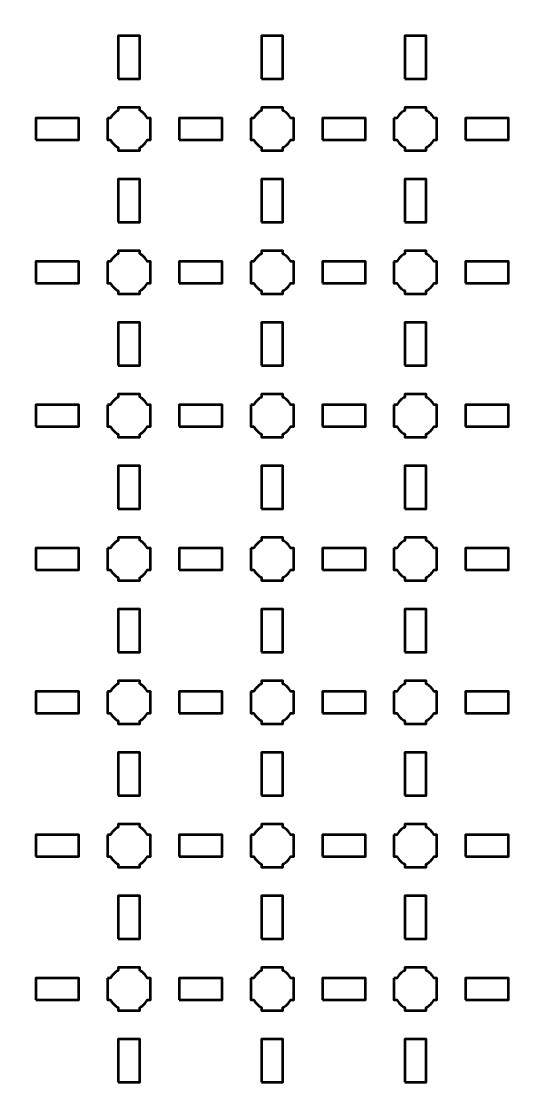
# Model space of a CAD drawing. Header units: centimetres. Extents: x -40.1 to 19.1, y -44.5 to 14.8.
# Drawn here: x -11 to -3.95, y -29.35 to -14.35 of the extents above; entities that cross this region are included whole.
import ezdxf

# ---------------------------------------------------------------- set-up
doc = ezdxf.new("R2010")
doc.units = ezdxf.units.CM
doc.header["$MEASUREMENT"] = 0
doc.layers.add('Layer 1', color=7, linetype='Continuous')

msp = doc.modelspace()

# ---------------------------------------------------------------- linework, layer by layer
at = {"layer": 'Layer 1', "lineweight": 53}
for points in [[(-9.65, -15.15), (-9.35, -15.15), (-9.35, -14.55), (-9.65, -14.55), (-9.65, -15.15)], [(-7.65, -15.15), (-7.35, -15.15), (-7.35, -14.55), (-7.65, -14.55), (-7.65, -15.15)], [(-5.65, -15.15), (-5.35, -15.15), (-5.35, -14.55), (-5.65, -14.55), (-5.65, -15.15)], [(-10.8, -16), (-10.2, -16), (-10.2, -15.7), (-10.8, -15.7), (-10.8, -16)], [(-8.8, -16), (-8.2, -16), (-8.2, -15.7), (-8.8, -15.7), (-8.8, -16)], [(-6.8, -16), (-6.2, -16), (-6.2, -15.7), (-6.8, -15.7), (-6.8, -16)], [(-4.8, -16), (-4.2, -16), (-4.2, -15.7), (-4.8, -15.7), (-4.8, -16)], [(-9.65, -17.15), (-9.35, -17.15), (-9.35, -16.55), (-9.65, -16.55), (-9.65, -17.15)], [(-7.65, -17.15), (-7.35, -17.15), (-7.35, -16.55), (-7.65, -16.55), (-7.65, -17.15)], [(-5.65, -17.15), (-5.35, -17.15), (-5.35, -16.55), (-5.65, -16.55), (-5.65, -17.15)], [(-10.8, -18), (-10.2, -18), (-10.2, -17.7), (-10.8, -17.7), (-10.8, -18)], [(-8.8, -18), (-8.2, -18), (-8.2, -17.7), (-8.8, -17.7), (-8.8, -18)], [(-6.8, -18), (-6.2, -18), (-6.2, -17.7), (-6.8, -17.7), (-6.8, -18)], [(-4.8, -18), (-4.2, -18), (-4.2, -17.7), (-4.8, -17.7), (-4.8, -18)], [(-9.65, -19.15), (-9.35, -19.15), (-9.35, -18.55), (-9.65, -18.55), (-9.65, -19.15)], [(-7.65, -19.15), (-7.35, -19.15), (-7.35, -18.55), (-7.65, -18.55), (-7.65, -19.15)], [(-5.65, -19.15), (-5.35, -19.15), (-5.35, -18.55), (-5.65, -18.55), (-5.65, -19.15)], [(-10.8, -20), (-10.2, -20), (-10.2, -19.7), (-10.8, -19.7), (-10.8, -20)], [(-8.8, -20), (-8.2, -20), (-8.2, -19.7), (-8.8, -19.7), (-8.8, -20)], [(-6.8, -20), (-6.2, -20), (-6.2, -19.7), (-6.8, -19.7), (-6.8, -20)], [(-4.8, -20), (-4.2, -20), (-4.2, -19.7), (-4.8, -19.7), (-4.8, -20)], [(-9.65, -21.15), (-9.35, -21.15), (-9.35, -20.55), (-9.65, -20.55), (-9.65, -21.15)], [(-7.65, -21.15), (-7.35, -21.15), (-7.35, -20.55), (-7.65, -20.55), (-7.65, -21.15)], [(-5.65, -21.15), (-5.35, -21.15), (-5.35, -20.55), (-5.65, -20.55), (-5.65, -21.15)], [(-10.8, -22), (-10.2, -22), (-10.2, -21.7), (-10.8, -21.7), (-10.8, -22)], [(-8.8, -22), (-8.2, -22), (-8.2, -21.7), (-8.8, -21.7), (-8.8, -22)], [(-6.8, -22), (-6.2, -22), (-6.2, -21.7), (-6.8, -21.7), (-6.8, -22)], [(-4.8, -22), (-4.2, -22), (-4.2, -21.7), (-4.8, -21.7), (-4.8, -22)], [(-9.65, -23.15), (-9.35, -23.15), (-9.35, -22.55), (-9.65, -22.55), (-9.65, -23.15)], [(-7.65, -23.15), (-7.35, -23.15), (-7.35, -22.55), (-7.65, -22.55), (-7.65, -23.15)], [(-5.65, -23.15), (-5.35, -23.15), (-5.35, -22.55), (-5.65, -22.55), (-5.65, -23.15)], [(-10.8, -24), (-10.2, -24), (-10.2, -23.7), (-10.8, -23.7), (-10.8, -24)], [(-8.8, -24), (-8.2, -24), (-8.2, -23.7), (-8.8, -23.7), (-8.8, -24)], [(-6.8, -24), (-6.2, -24), (-6.2, -23.7), (-6.8, -23.7), (-6.8, -24)], [(-4.8, -24), (-4.2, -24), (-4.2, -23.7), (-4.8, -23.7), (-4.8, -24)], [(-9.65, -25.15), (-9.35, -25.15), (-9.35, -24.55), (-9.65, -24.55), (-9.65, -25.15)], [(-7.65, -25.15), (-7.35, -25.15), (-7.35, -24.55), (-7.65, -24.55), (-7.65, -25.15)], [(-5.65, -25.15), (-5.35, -25.15), (-5.35, -24.55), (-5.65, -24.55), (-5.65, -25.15)], [(-10.8, -26), (-10.2, -26), (-10.2, -25.7), (-10.8, -25.7), (-10.8, -26)], [(-8.8, -26), (-8.2, -26), (-8.2, -25.7), (-8.8, -25.7), (-8.8, -26)], [(-6.8, -26), (-6.2, -26), (-6.2, -25.7), (-6.8, -25.7), (-6.8, -26)], [(-4.8, -26), (-4.2, -26), (-4.2, -25.7), (-4.8, -25.7), (-4.8, -26)], [(-9.65, -27.15), (-9.35, -27.15), (-9.35, -26.55), (-9.65, -26.55), (-9.65, -27.15)], [(-7.65, -27.15), (-7.35, -27.15), (-7.35, -26.55), (-7.65, -26.55), (-7.65, -27.15)], [(-5.65, -27.15), (-5.35, -27.15), (-5.35, -26.55), (-5.65, -26.55), (-5.65, -27.15)], [(-10.8, -28), (-10.2, -28), (-10.2, -27.7), (-10.8, -27.7), (-10.8, -28)], [(-8.8, -28), (-8.2, -28), (-8.2, -27.7), (-8.8, -27.7), (-8.8, -28)], [(-6.8, -28), (-6.2, -28), (-6.2, -27.7), (-6.8, -27.7), (-6.8, -28)], [(-4.8, -28), (-4.2, -28), (-4.2, -27.7), (-4.8, -27.7), (-4.8, -28)], [(-9.65, -29.15), (-9.35, -29.15), (-9.35, -28.55), (-9.65, -28.55), (-9.65, -29.15)], [(-7.65, -29.15), (-7.35, -29.15), (-7.35, -28.55), (-7.65, -28.55), (-7.65, -29.15)], [(-5.65, -29.15), (-5.35, -29.15), (-5.35, -28.55), (-5.65, -28.55), (-5.65, -29.15)]]:
    msp.add_lwpolyline(points, close=True, dxfattribs=at)
for points, knots in [([(-40.15, -44), (-40.15, -44), (-40.15, 14.3), (-40.15, 14.3), (-40.15, 14.3), (-40.15, 14.57609), (-39.92609, 14.8), (-39.65, 14.8), (-39.65, 14.8), (-39.65, 14.8), (18.65, 14.8), (18.65, 14.8), (18.65, 14.8), (18.92609, 14.8), (19.15, 14.57609), (19.15, 14.3), (19.15, 14.3), (19.15, 14.3), (19.15, -44), (19.15, -44), (19.15, -44), (19.15, -44.27609), (18.92609, -44.5), (18.65, -44.5), (18.65, -44.5), (18.65, -44.5), (-39.65, -44.5), (-39.65, -44.5), (-39.65, -44.5), (-39.92609, -44.5), (-40.15, -44.27609), (-40.15, -44)], [0, 0, 0, 0, 0.125, 0.125, 0.125, 0.125, 0.25, 0.25, 0.25, 0.25, 0.375, 0.375, 0.375, 0.375, 0.5, 0.5, 0.5, 0.5, 0.625, 0.625, 0.625, 0.625, 0.75, 0.75, 0.75, 0.75, 0.875, 0.875, 0.875, 0.875, 1, 1, 1, 1]), ([(-9.8, -15.7), (-9.8, -15.7), (-9.75985, -15.7), (-9.75985, -15.7), (-9.75985, -15.7), (-9.7335, -15.65447), (-9.69553, -15.6165), (-9.65, -15.59015), (-9.65, -15.59015), (-9.65, -15.59015), (-9.65, -15.55), (-9.65, -15.55), (-9.65, -15.55), (-9.65, -15.55), (-9.5, -15.55), (-9.5, -15.55), (-9.5, -15.55), (-9.5, -15.55), (-9.35, -15.55), (-9.35, -15.55), (-9.35, -15.55), (-9.35, -15.55), (-9.35, -15.59015), (-9.35, -15.59015), (-9.35, -15.59015), (-9.30447, -15.6165), (-9.2665, -15.65447), (-9.24015, -15.7), (-9.24015, -15.7), (-9.24015, -15.7), (-9.2, -15.7), (-9.2, -15.7), (-9.2, -15.7), (-9.2, -15.7), (-9.2, -15.85), (-9.2, -15.85), (-9.2, -15.85), (-9.2, -15.85), (-9.2, -16), (-9.2, -16), (-9.2, -16), (-9.2, -16), (-9.24015, -16), (-9.24015, -16), (-9.24015, -16), (-9.2665, -16.04553), (-9.30447, -16.0835), (-9.35, -16.10985), (-9.35, -16.10985), (-9.35, -16.10985), (-9.35, -16.15), (-9.35, -16.15), (-9.35, -16.15), (-9.35, -16.15), (-9.5, -16.15), (-9.5, -16.15), (-9.5, -16.15), (-9.5, -16.15), (-9.65, -16.15), (-9.65, -16.15), (-9.65, -16.15), (-9.65, -16.15), (-9.65, -16.10985), (-9.65, -16.10985), (-9.65, -16.10985), (-9.69553, -16.0835), (-9.7335, -16.04553), (-9.75985, -16), (-9.75985, -16), (-9.75985, -16), (-9.8, -16), (-9.8, -16), (-9.8, -16), (-9.8, -16), (-9.8, -15.85), (-9.8, -15.85), (-9.8, -15.85), (-9.8, -15.85), (-9.8, -15.7), (-9.8, -15.7)], [0, 0, 0, 0, 0.05, 0.05, 0.05, 0.05, 0.1, 0.1, 0.1, 0.1, 0.15, 0.15, 0.15, 0.15, 0.2, 0.2, 0.2, 0.2, 0.25, 0.25, 0.25, 0.25, 0.3, 0.3, 0.3, 0.3, 0.35, 0.35, 0.35, 0.35, 0.4, 0.4, 0.4, 0.4, 0.45, 0.45, 0.45, 0.45, 0.5, 0.5, 0.5, 0.5, 0.55, 0.55, 0.55, 0.55, 0.6, 0.6, 0.6, 0.6, 0.65, 0.65, 0.65, 0.65, 0.7, 0.7, 0.7, 0.7, 0.75, 0.75, 0.75, 0.75, 0.8, 0.8, 0.8, 0.8, 0.85, 0.85, 0.85, 0.85, 0.9, 0.9, 0.9, 0.9, 0.95, 0.95, 0.95, 0.95, 1, 1, 1, 1]), ([(-7.8, -15.7), (-7.8, -15.7), (-7.75985, -15.7), (-7.75985, -15.7), (-7.75985, -15.7), (-7.7335, -15.65447), (-7.69553, -15.6165), (-7.65, -15.59015), (-7.65, -15.59015), (-7.65, -15.59015), (-7.65, -15.55), (-7.65, -15.55), (-7.65, -15.55), (-7.65, -15.55), (-7.5, -15.55), (-7.5, -15.55), (-7.5, -15.55), (-7.5, -15.55), (-7.35, -15.55), (-7.35, -15.55), (-7.35, -15.55), (-7.35, -15.55), (-7.35, -15.59015), (-7.35, -15.59015), (-7.35, -15.59015), (-7.30447, -15.6165), (-7.2665, -15.65447), (-7.24015, -15.7), (-7.24015, -15.7), (-7.24015, -15.7), (-7.2, -15.7), (-7.2, -15.7), (-7.2, -15.7), (-7.2, -15.7), (-7.2, -15.85), (-7.2, -15.85), (-7.2, -15.85), (-7.2, -15.85), (-7.2, -16), (-7.2, -16), (-7.2, -16), (-7.2, -16), (-7.24015, -16), (-7.24015, -16), (-7.24015, -16), (-7.2665, -16.04553), (-7.30447, -16.0835), (-7.35, -16.10985), (-7.35, -16.10985), (-7.35, -16.10985), (-7.35, -16.15), (-7.35, -16.15), (-7.35, -16.15), (-7.35, -16.15), (-7.5, -16.15), (-7.5, -16.15), (-7.5, -16.15), (-7.5, -16.15), (-7.65, -16.15), (-7.65, -16.15), (-7.65, -16.15), (-7.65, -16.15), (-7.65, -16.10985), (-7.65, -16.10985), (-7.65, -16.10985), (-7.69553, -16.0835), (-7.7335, -16.04553), (-7.75985, -16), (-7.75985, -16), (-7.75985, -16), (-7.8, -16), (-7.8, -16), (-7.8, -16), (-7.8, -16), (-7.8, -15.85), (-7.8, -15.85), (-7.8, -15.85), (-7.8, -15.85), (-7.8, -15.7), (-7.8, -15.7)], [0, 0, 0, 0, 0.05, 0.05, 0.05, 0.05, 0.1, 0.1, 0.1, 0.1, 0.15, 0.15, 0.15, 0.15, 0.2, 0.2, 0.2, 0.2, 0.25, 0.25, 0.25, 0.25, 0.3, 0.3, 0.3, 0.3, 0.35, 0.35, 0.35, 0.35, 0.4, 0.4, 0.4, 0.4, 0.45, 0.45, 0.45, 0.45, 0.5, 0.5, 0.5, 0.5, 0.55, 0.55, 0.55, 0.55, 0.6, 0.6, 0.6, 0.6, 0.65, 0.65, 0.65, 0.65, 0.7, 0.7, 0.7, 0.7, 0.75, 0.75, 0.75, 0.75, 0.8, 0.8, 0.8, 0.8, 0.85, 0.85, 0.85, 0.85, 0.9, 0.9, 0.9, 0.9, 0.95, 0.95, 0.95, 0.95, 1, 1, 1, 1]), ([(-5.8, -15.7), (-5.8, -15.7), (-5.75985, -15.7), (-5.75985, -15.7), (-5.75985, -15.7), (-5.7335, -15.65447), (-5.69553, -15.6165), (-5.65, -15.59015), (-5.65, -15.59015), (-5.65, -15.59015), (-5.65, -15.55), (-5.65, -15.55), (-5.65, -15.55), (-5.65, -15.55), (-5.5, -15.55), (-5.5, -15.55), (-5.5, -15.55), (-5.5, -15.55), (-5.35, -15.55), (-5.35, -15.55), (-5.35, -15.55), (-5.35, -15.55), (-5.35, -15.59015), (-5.35, -15.59015), (-5.35, -15.59015), (-5.30447, -15.6165), (-5.2665, -15.65447), (-5.24015, -15.7), (-5.24015, -15.7), (-5.24015, -15.7), (-5.2, -15.7), (-5.2, -15.7), (-5.2, -15.7), (-5.2, -15.7), (-5.2, -15.85), (-5.2, -15.85), (-5.2, -15.85), (-5.2, -15.85), (-5.2, -16), (-5.2, -16), (-5.2, -16), (-5.2, -16), (-5.24015, -16), (-5.24015, -16), (-5.24015, -16), (-5.2665, -16.04553), (-5.30447, -16.0835), (-5.35, -16.10985), (-5.35, -16.10985), (-5.35, -16.10985), (-5.35, -16.15), (-5.35, -16.15), (-5.35, -16.15), (-5.35, -16.15), (-5.5, -16.15), (-5.5, -16.15), (-5.5, -16.15), (-5.5, -16.15), (-5.65, -16.15), (-5.65, -16.15), (-5.65, -16.15), (-5.65, -16.15), (-5.65, -16.10985), (-5.65, -16.10985), (-5.65, -16.10985), (-5.69553, -16.0835), (-5.7335, -16.04553), (-5.75985, -16), (-5.75985, -16), (-5.75985, -16), (-5.8, -16), (-5.8, -16), (-5.8, -16), (-5.8, -16), (-5.8, -15.85), (-5.8, -15.85), (-5.8, -15.85), (-5.8, -15.85), (-5.8, -15.7), (-5.8, -15.7)], [0, 0, 0, 0, 0.05, 0.05, 0.05, 0.05, 0.1, 0.1, 0.1, 0.1, 0.15, 0.15, 0.15, 0.15, 0.2, 0.2, 0.2, 0.2, 0.25, 0.25, 0.25, 0.25, 0.3, 0.3, 0.3, 0.3, 0.35, 0.35, 0.35, 0.35, 0.4, 0.4, 0.4, 0.4, 0.45, 0.45, 0.45, 0.45, 0.5, 0.5, 0.5, 0.5, 0.55, 0.55, 0.55, 0.55, 0.6, 0.6, 0.6, 0.6, 0.65, 0.65, 0.65, 0.65, 0.7, 0.7, 0.7, 0.7, 0.75, 0.75, 0.75, 0.75, 0.8, 0.8, 0.8, 0.8, 0.85, 0.85, 0.85, 0.85, 0.9, 0.9, 0.9, 0.9, 0.95, 0.95, 0.95, 0.95, 1, 1, 1, 1]), ([(-9.8, -17.7), (-9.8, -17.7), (-9.75985, -17.7), (-9.75985, -17.7), (-9.75985, -17.7), (-9.7335, -17.65447), (-9.69553, -17.6165), (-9.65, -17.59015), (-9.65, -17.59015), (-9.65, -17.59015), (-9.65, -17.55), (-9.65, -17.55), (-9.65, -17.55), (-9.65, -17.55), (-9.5, -17.55), (-9.5, -17.55), (-9.5, -17.55), (-9.5, -17.55), (-9.35, -17.55), (-9.35, -17.55), (-9.35, -17.55), (-9.35, -17.55), (-9.35, -17.59015), (-9.35, -17.59015), (-9.35, -17.59015), (-9.30447, -17.6165), (-9.2665, -17.65447), (-9.24015, -17.7), (-9.24015, -17.7), (-9.24015, -17.7), (-9.2, -17.7), (-9.2, -17.7), (-9.2, -17.7), (-9.2, -17.7), (-9.2, -17.85), (-9.2, -17.85), (-9.2, -17.85), (-9.2, -17.85), (-9.2, -18), (-9.2, -18), (-9.2, -18), (-9.2, -18), (-9.24015, -18), (-9.24015, -18), (-9.24015, -18), (-9.2665, -18.04553), (-9.30447, -18.0835), (-9.35, -18.10985), (-9.35, -18.10985), (-9.35, -18.10985), (-9.35, -18.15), (-9.35, -18.15), (-9.35, -18.15), (-9.35, -18.15), (-9.5, -18.15), (-9.5, -18.15), (-9.5, -18.15), (-9.5, -18.15), (-9.65, -18.15), (-9.65, -18.15), (-9.65, -18.15), (-9.65, -18.15), (-9.65, -18.10985), (-9.65, -18.10985), (-9.65, -18.10985), (-9.69553, -18.0835), (-9.7335, -18.04553), (-9.75985, -18), (-9.75985, -18), (-9.75985, -18), (-9.8, -18), (-9.8, -18), (-9.8, -18), (-9.8, -18), (-9.8, -17.85), (-9.8, -17.85), (-9.8, -17.85), (-9.8, -17.85), (-9.8, -17.7), (-9.8, -17.7)], [0, 0, 0, 0, 0.05, 0.05, 0.05, 0.05, 0.1, 0.1, 0.1, 0.1, 0.15, 0.15, 0.15, 0.15, 0.2, 0.2, 0.2, 0.2, 0.25, 0.25, 0.25, 0.25, 0.3, 0.3, 0.3, 0.3, 0.35, 0.35, 0.35, 0.35, 0.4, 0.4, 0.4, 0.4, 0.45, 0.45, 0.45, 0.45, 0.5, 0.5, 0.5, 0.5, 0.55, 0.55, 0.55, 0.55, 0.6, 0.6, 0.6, 0.6, 0.65, 0.65, 0.65, 0.65, 0.7, 0.7, 0.7, 0.7, 0.75, 0.75, 0.75, 0.75, 0.8, 0.8, 0.8, 0.8, 0.85, 0.85, 0.85, 0.85, 0.9, 0.9, 0.9, 0.9, 0.95, 0.95, 0.95, 0.95, 1, 1, 1, 1]), ([(-7.8, -17.7), (-7.8, -17.7), (-7.75985, -17.7), (-7.75985, -17.7), (-7.75985, -17.7), (-7.7335, -17.65447), (-7.69553, -17.6165), (-7.65, -17.59015), (-7.65, -17.59015), (-7.65, -17.59015), (-7.65, -17.55), (-7.65, -17.55), (-7.65, -17.55), (-7.65, -17.55), (-7.5, -17.55), (-7.5, -17.55), (-7.5, -17.55), (-7.5, -17.55), (-7.35, -17.55), (-7.35, -17.55), (-7.35, -17.55), (-7.35, -17.55), (-7.35, -17.59015), (-7.35, -17.59015), (-7.35, -17.59015), (-7.30447, -17.6165), (-7.2665, -17.65447), (-7.24015, -17.7), (-7.24015, -17.7), (-7.24015, -17.7), (-7.2, -17.7), (-7.2, -17.7), (-7.2, -17.7), (-7.2, -17.7), (-7.2, -17.85), (-7.2, -17.85), (-7.2, -17.85), (-7.2, -17.85), (-7.2, -18), (-7.2, -18), (-7.2, -18), (-7.2, -18), (-7.24015, -18), (-7.24015, -18), (-7.24015, -18), (-7.2665, -18.04553), (-7.30447, -18.0835), (-7.35, -18.10985), (-7.35, -18.10985), (-7.35, -18.10985), (-7.35, -18.15), (-7.35, -18.15), (-7.35, -18.15), (-7.35, -18.15), (-7.5, -18.15), (-7.5, -18.15), (-7.5, -18.15), (-7.5, -18.15), (-7.65, -18.15), (-7.65, -18.15), (-7.65, -18.15), (-7.65, -18.15), (-7.65, -18.10985), (-7.65, -18.10985), (-7.65, -18.10985), (-7.69553, -18.0835), (-7.7335, -18.04553), (-7.75985, -18), (-7.75985, -18), (-7.75985, -18), (-7.8, -18), (-7.8, -18), (-7.8, -18), (-7.8, -18), (-7.8, -17.85), (-7.8, -17.85), (-7.8, -17.85), (-7.8, -17.85), (-7.8, -17.7), (-7.8, -17.7)], [0, 0, 0, 0, 0.05, 0.05, 0.05, 0.05, 0.1, 0.1, 0.1, 0.1, 0.15, 0.15, 0.15, 0.15, 0.2, 0.2, 0.2, 0.2, 0.25, 0.25, 0.25, 0.25, 0.3, 0.3, 0.3, 0.3, 0.35, 0.35, 0.35, 0.35, 0.4, 0.4, 0.4, 0.4, 0.45, 0.45, 0.45, 0.45, 0.5, 0.5, 0.5, 0.5, 0.55, 0.55, 0.55, 0.55, 0.6, 0.6, 0.6, 0.6, 0.65, 0.65, 0.65, 0.65, 0.7, 0.7, 0.7, 0.7, 0.75, 0.75, 0.75, 0.75, 0.8, 0.8, 0.8, 0.8, 0.85, 0.85, 0.85, 0.85, 0.9, 0.9, 0.9, 0.9, 0.95, 0.95, 0.95, 0.95, 1, 1, 1, 1]), ([(-5.8, -17.7), (-5.8, -17.7), (-5.75985, -17.7), (-5.75985, -17.7), (-5.75985, -17.7), (-5.7335, -17.65447), (-5.69553, -17.6165), (-5.65, -17.59015), (-5.65, -17.59015), (-5.65, -17.59015), (-5.65, -17.55), (-5.65, -17.55), (-5.65, -17.55), (-5.65, -17.55), (-5.5, -17.55), (-5.5, -17.55), (-5.5, -17.55), (-5.5, -17.55), (-5.35, -17.55), (-5.35, -17.55), (-5.35, -17.55), (-5.35, -17.55), (-5.35, -17.59015), (-5.35, -17.59015), (-5.35, -17.59015), (-5.30447, -17.6165), (-5.2665, -17.65447), (-5.24015, -17.7), (-5.24015, -17.7), (-5.24015, -17.7), (-5.2, -17.7), (-5.2, -17.7), (-5.2, -17.7), (-5.2, -17.7), (-5.2, -17.85), (-5.2, -17.85), (-5.2, -17.85), (-5.2, -17.85), (-5.2, -18), (-5.2, -18), (-5.2, -18), (-5.2, -18), (-5.24015, -18), (-5.24015, -18), (-5.24015, -18), (-5.2665, -18.04553), (-5.30447, -18.0835), (-5.35, -18.10985), (-5.35, -18.10985), (-5.35, -18.10985), (-5.35, -18.15), (-5.35, -18.15), (-5.35, -18.15), (-5.35, -18.15), (-5.5, -18.15), (-5.5, -18.15), (-5.5, -18.15), (-5.5, -18.15), (-5.65, -18.15), (-5.65, -18.15), (-5.65, -18.15), (-5.65, -18.15), (-5.65, -18.10985), (-5.65, -18.10985), (-5.65, -18.10985), (-5.69553, -18.0835), (-5.7335, -18.04553), (-5.75985, -18), (-5.75985, -18), (-5.75985, -18), (-5.8, -18), (-5.8, -18), (-5.8, -18), (-5.8, -18), (-5.8, -17.85), (-5.8, -17.85), (-5.8, -17.85), (-5.8, -17.85), (-5.8, -17.7), (-5.8, -17.7)], [0, 0, 0, 0, 0.05, 0.05, 0.05, 0.05, 0.1, 0.1, 0.1, 0.1, 0.15, 0.15, 0.15, 0.15, 0.2, 0.2, 0.2, 0.2, 0.25, 0.25, 0.25, 0.25, 0.3, 0.3, 0.3, 0.3, 0.35, 0.35, 0.35, 0.35, 0.4, 0.4, 0.4, 0.4, 0.45, 0.45, 0.45, 0.45, 0.5, 0.5, 0.5, 0.5, 0.55, 0.55, 0.55, 0.55, 0.6, 0.6, 0.6, 0.6, 0.65, 0.65, 0.65, 0.65, 0.7, 0.7, 0.7, 0.7, 0.75, 0.75, 0.75, 0.75, 0.8, 0.8, 0.8, 0.8, 0.85, 0.85, 0.85, 0.85, 0.9, 0.9, 0.9, 0.9, 0.95, 0.95, 0.95, 0.95, 1, 1, 1, 1]), ([(-9.8, -19.7), (-9.8, -19.7), (-9.75985, -19.7), (-9.75985, -19.7), (-9.75985, -19.7), (-9.7335, -19.65447), (-9.69553, -19.6165), (-9.65, -19.59015), (-9.65, -19.59015), (-9.65, -19.59015), (-9.65, -19.55), (-9.65, -19.55), (-9.65, -19.55), (-9.65, -19.55), (-9.5, -19.55), (-9.5, -19.55), (-9.5, -19.55), (-9.5, -19.55), (-9.35, -19.55), (-9.35, -19.55), (-9.35, -19.55), (-9.35, -19.55), (-9.35, -19.59015), (-9.35, -19.59015), (-9.35, -19.59015), (-9.30447, -19.6165), (-9.2665, -19.65447), (-9.24015, -19.7), (-9.24015, -19.7), (-9.24015, -19.7), (-9.2, -19.7), (-9.2, -19.7), (-9.2, -19.7), (-9.2, -19.7), (-9.2, -19.85), (-9.2, -19.85), (-9.2, -19.85), (-9.2, -19.85), (-9.2, -20), (-9.2, -20), (-9.2, -20), (-9.2, -20), (-9.24015, -20), (-9.24015, -20), (-9.24015, -20), (-9.2665, -20.04553), (-9.30447, -20.0835), (-9.35, -20.10985), (-9.35, -20.10985), (-9.35, -20.10985), (-9.35, -20.15), (-9.35, -20.15), (-9.35, -20.15), (-9.35, -20.15), (-9.5, -20.15), (-9.5, -20.15), (-9.5, -20.15), (-9.5, -20.15), (-9.65, -20.15), (-9.65, -20.15), (-9.65, -20.15), (-9.65, -20.15), (-9.65, -20.10985), (-9.65, -20.10985), (-9.65, -20.10985), (-9.69553, -20.0835), (-9.7335, -20.04553), (-9.75985, -20), (-9.75985, -20), (-9.75985, -20), (-9.8, -20), (-9.8, -20), (-9.8, -20), (-9.8, -20), (-9.8, -19.85), (-9.8, -19.85), (-9.8, -19.85), (-9.8, -19.85), (-9.8, -19.7), (-9.8, -19.7)], [0, 0, 0, 0, 0.05, 0.05, 0.05, 0.05, 0.1, 0.1, 0.1, 0.1, 0.15, 0.15, 0.15, 0.15, 0.2, 0.2, 0.2, 0.2, 0.25, 0.25, 0.25, 0.25, 0.3, 0.3, 0.3, 0.3, 0.35, 0.35, 0.35, 0.35, 0.4, 0.4, 0.4, 0.4, 0.45, 0.45, 0.45, 0.45, 0.5, 0.5, 0.5, 0.5, 0.55, 0.55, 0.55, 0.55, 0.6, 0.6, 0.6, 0.6, 0.65, 0.65, 0.65, 0.65, 0.7, 0.7, 0.7, 0.7, 0.75, 0.75, 0.75, 0.75, 0.8, 0.8, 0.8, 0.8, 0.85, 0.85, 0.85, 0.85, 0.9, 0.9, 0.9, 0.9, 0.95, 0.95, 0.95, 0.95, 1, 1, 1, 1]), ([(-7.8, -19.7), (-7.8, -19.7), (-7.75985, -19.7), (-7.75985, -19.7), (-7.75985, -19.7), (-7.7335, -19.65447), (-7.69553, -19.6165), (-7.65, -19.59015), (-7.65, -19.59015), (-7.65, -19.59015), (-7.65, -19.55), (-7.65, -19.55), (-7.65, -19.55), (-7.65, -19.55), (-7.5, -19.55), (-7.5, -19.55), (-7.5, -19.55), (-7.5, -19.55), (-7.35, -19.55), (-7.35, -19.55), (-7.35, -19.55), (-7.35, -19.55), (-7.35, -19.59015), (-7.35, -19.59015), (-7.35, -19.59015), (-7.30447, -19.6165), (-7.2665, -19.65447), (-7.24015, -19.7), (-7.24015, -19.7), (-7.24015, -19.7), (-7.2, -19.7), (-7.2, -19.7), (-7.2, -19.7), (-7.2, -19.7), (-7.2, -19.85), (-7.2, -19.85), (-7.2, -19.85), (-7.2, -19.85), (-7.2, -20), (-7.2, -20), (-7.2, -20), (-7.2, -20), (-7.24015, -20), (-7.24015, -20), (-7.24015, -20), (-7.2665, -20.04553), (-7.30447, -20.0835), (-7.35, -20.10985), (-7.35, -20.10985), (-7.35, -20.10985), (-7.35, -20.15), (-7.35, -20.15), (-7.35, -20.15), (-7.35, -20.15), (-7.5, -20.15), (-7.5, -20.15), (-7.5, -20.15), (-7.5, -20.15), (-7.65, -20.15), (-7.65, -20.15), (-7.65, -20.15), (-7.65, -20.15), (-7.65, -20.10985), (-7.65, -20.10985), (-7.65, -20.10985), (-7.69553, -20.0835), (-7.7335, -20.04553), (-7.75985, -20), (-7.75985, -20), (-7.75985, -20), (-7.8, -20), (-7.8, -20), (-7.8, -20), (-7.8, -20), (-7.8, -19.85), (-7.8, -19.85), (-7.8, -19.85), (-7.8, -19.85), (-7.8, -19.7), (-7.8, -19.7)], [0, 0, 0, 0, 0.05, 0.05, 0.05, 0.05, 0.1, 0.1, 0.1, 0.1, 0.15, 0.15, 0.15, 0.15, 0.2, 0.2, 0.2, 0.2, 0.25, 0.25, 0.25, 0.25, 0.3, 0.3, 0.3, 0.3, 0.35, 0.35, 0.35, 0.35, 0.4, 0.4, 0.4, 0.4, 0.45, 0.45, 0.45, 0.45, 0.5, 0.5, 0.5, 0.5, 0.55, 0.55, 0.55, 0.55, 0.6, 0.6, 0.6, 0.6, 0.65, 0.65, 0.65, 0.65, 0.7, 0.7, 0.7, 0.7, 0.75, 0.75, 0.75, 0.75, 0.8, 0.8, 0.8, 0.8, 0.85, 0.85, 0.85, 0.85, 0.9, 0.9, 0.9, 0.9, 0.95, 0.95, 0.95, 0.95, 1, 1, 1, 1]), ([(-5.8, -19.7), (-5.8, -19.7), (-5.75985, -19.7), (-5.75985, -19.7), (-5.75985, -19.7), (-5.7335, -19.65447), (-5.69553, -19.6165), (-5.65, -19.59015), (-5.65, -19.59015), (-5.65, -19.59015), (-5.65, -19.55), (-5.65, -19.55), (-5.65, -19.55), (-5.65, -19.55), (-5.5, -19.55), (-5.5, -19.55), (-5.5, -19.55), (-5.5, -19.55), (-5.35, -19.55), (-5.35, -19.55), (-5.35, -19.55), (-5.35, -19.55), (-5.35, -19.59015), (-5.35, -19.59015), (-5.35, -19.59015), (-5.30447, -19.6165), (-5.2665, -19.65447), (-5.24015, -19.7), (-5.24015, -19.7), (-5.24015, -19.7), (-5.2, -19.7), (-5.2, -19.7), (-5.2, -19.7), (-5.2, -19.7), (-5.2, -19.85), (-5.2, -19.85), (-5.2, -19.85), (-5.2, -19.85), (-5.2, -20), (-5.2, -20), (-5.2, -20), (-5.2, -20), (-5.24015, -20), (-5.24015, -20), (-5.24015, -20), (-5.2665, -20.04553), (-5.30447, -20.0835), (-5.35, -20.10985), (-5.35, -20.10985), (-5.35, -20.10985), (-5.35, -20.15), (-5.35, -20.15), (-5.35, -20.15), (-5.35, -20.15), (-5.5, -20.15), (-5.5, -20.15), (-5.5, -20.15), (-5.5, -20.15), (-5.65, -20.15), (-5.65, -20.15), (-5.65, -20.15), (-5.65, -20.15), (-5.65, -20.10985), (-5.65, -20.10985), (-5.65, -20.10985), (-5.69553, -20.0835), (-5.7335, -20.04553), (-5.75985, -20), (-5.75985, -20), (-5.75985, -20), (-5.8, -20), (-5.8, -20), (-5.8, -20), (-5.8, -20), (-5.8, -19.85), (-5.8, -19.85), (-5.8, -19.85), (-5.8, -19.85), (-5.8, -19.7), (-5.8, -19.7)], [0, 0, 0, 0, 0.05, 0.05, 0.05, 0.05, 0.1, 0.1, 0.1, 0.1, 0.15, 0.15, 0.15, 0.15, 0.2, 0.2, 0.2, 0.2, 0.25, 0.25, 0.25, 0.25, 0.3, 0.3, 0.3, 0.3, 0.35, 0.35, 0.35, 0.35, 0.4, 0.4, 0.4, 0.4, 0.45, 0.45, 0.45, 0.45, 0.5, 0.5, 0.5, 0.5, 0.55, 0.55, 0.55, 0.55, 0.6, 0.6, 0.6, 0.6, 0.65, 0.65, 0.65, 0.65, 0.7, 0.7, 0.7, 0.7, 0.75, 0.75, 0.75, 0.75, 0.8, 0.8, 0.8, 0.8, 0.85, 0.85, 0.85, 0.85, 0.9, 0.9, 0.9, 0.9, 0.95, 0.95, 0.95, 0.95, 1, 1, 1, 1]), ([(-9.8, -21.7), (-9.8, -21.7), (-9.75985, -21.7), (-9.75985, -21.7), (-9.75985, -21.7), (-9.7335, -21.65447), (-9.69553, -21.6165), (-9.65, -21.59015), (-9.65, -21.59015), (-9.65, -21.59015), (-9.65, -21.55), (-9.65, -21.55), (-9.65, -21.55), (-9.65, -21.55), (-9.5, -21.55), (-9.5, -21.55), (-9.5, -21.55), (-9.5, -21.55), (-9.35, -21.55), (-9.35, -21.55), (-9.35, -21.55), (-9.35, -21.55), (-9.35, -21.59015), (-9.35, -21.59015), (-9.35, -21.59015), (-9.30447, -21.6165), (-9.2665, -21.65447), (-9.24015, -21.7), (-9.24015, -21.7), (-9.24015, -21.7), (-9.2, -21.7), (-9.2, -21.7), (-9.2, -21.7), (-9.2, -21.7), (-9.2, -21.85), (-9.2, -21.85), (-9.2, -21.85), (-9.2, -21.85), (-9.2, -22), (-9.2, -22), (-9.2, -22), (-9.2, -22), (-9.24015, -22), (-9.24015, -22), (-9.24015, -22), (-9.2665, -22.04553), (-9.30447, -22.0835), (-9.35, -22.10985), (-9.35, -22.10985), (-9.35, -22.10985), (-9.35, -22.15), (-9.35, -22.15), (-9.35, -22.15), (-9.35, -22.15), (-9.5, -22.15), (-9.5, -22.15), (-9.5, -22.15), (-9.5, -22.15), (-9.65, -22.15), (-9.65, -22.15), (-9.65, -22.15), (-9.65, -22.15), (-9.65, -22.10985), (-9.65, -22.10985), (-9.65, -22.10985), (-9.69553, -22.0835), (-9.7335, -22.04553), (-9.75985, -22), (-9.75985, -22), (-9.75985, -22), (-9.8, -22), (-9.8, -22), (-9.8, -22), (-9.8, -22), (-9.8, -21.85), (-9.8, -21.85), (-9.8, -21.85), (-9.8, -21.85), (-9.8, -21.7), (-9.8, -21.7)], [0, 0, 0, 0, 0.05, 0.05, 0.05, 0.05, 0.1, 0.1, 0.1, 0.1, 0.15, 0.15, 0.15, 0.15, 0.2, 0.2, 0.2, 0.2, 0.25, 0.25, 0.25, 0.25, 0.3, 0.3, 0.3, 0.3, 0.35, 0.35, 0.35, 0.35, 0.4, 0.4, 0.4, 0.4, 0.45, 0.45, 0.45, 0.45, 0.5, 0.5, 0.5, 0.5, 0.55, 0.55, 0.55, 0.55, 0.6, 0.6, 0.6, 0.6, 0.65, 0.65, 0.65, 0.65, 0.7, 0.7, 0.7, 0.7, 0.75, 0.75, 0.75, 0.75, 0.8, 0.8, 0.8, 0.8, 0.85, 0.85, 0.85, 0.85, 0.9, 0.9, 0.9, 0.9, 0.95, 0.95, 0.95, 0.95, 1, 1, 1, 1]), ([(-7.8, -21.7), (-7.8, -21.7), (-7.75985, -21.7), (-7.75985, -21.7), (-7.75985, -21.7), (-7.7335, -21.65447), (-7.69553, -21.6165), (-7.65, -21.59015), (-7.65, -21.59015), (-7.65, -21.59015), (-7.65, -21.55), (-7.65, -21.55), (-7.65, -21.55), (-7.65, -21.55), (-7.5, -21.55), (-7.5, -21.55), (-7.5, -21.55), (-7.5, -21.55), (-7.35, -21.55), (-7.35, -21.55), (-7.35, -21.55), (-7.35, -21.55), (-7.35, -21.59015), (-7.35, -21.59015), (-7.35, -21.59015), (-7.30447, -21.6165), (-7.2665, -21.65447), (-7.24015, -21.7), (-7.24015, -21.7), (-7.24015, -21.7), (-7.2, -21.7), (-7.2, -21.7), (-7.2, -21.7), (-7.2, -21.7), (-7.2, -21.85), (-7.2, -21.85), (-7.2, -21.85), (-7.2, -21.85), (-7.2, -22), (-7.2, -22), (-7.2, -22), (-7.2, -22), (-7.24015, -22), (-7.24015, -22), (-7.24015, -22), (-7.2665, -22.04553), (-7.30447, -22.0835), (-7.35, -22.10985), (-7.35, -22.10985), (-7.35, -22.10985), (-7.35, -22.15), (-7.35, -22.15), (-7.35, -22.15), (-7.35, -22.15), (-7.5, -22.15), (-7.5, -22.15), (-7.5, -22.15), (-7.5, -22.15), (-7.65, -22.15), (-7.65, -22.15), (-7.65, -22.15), (-7.65, -22.15), (-7.65, -22.10985), (-7.65, -22.10985), (-7.65, -22.10985), (-7.69553, -22.0835), (-7.7335, -22.04553), (-7.75985, -22), (-7.75985, -22), (-7.75985, -22), (-7.8, -22), (-7.8, -22), (-7.8, -22), (-7.8, -22), (-7.8, -21.85), (-7.8, -21.85), (-7.8, -21.85), (-7.8, -21.85), (-7.8, -21.7), (-7.8, -21.7)], [0, 0, 0, 0, 0.05, 0.05, 0.05, 0.05, 0.1, 0.1, 0.1, 0.1, 0.15, 0.15, 0.15, 0.15, 0.2, 0.2, 0.2, 0.2, 0.25, 0.25, 0.25, 0.25, 0.3, 0.3, 0.3, 0.3, 0.35, 0.35, 0.35, 0.35, 0.4, 0.4, 0.4, 0.4, 0.45, 0.45, 0.45, 0.45, 0.5, 0.5, 0.5, 0.5, 0.55, 0.55, 0.55, 0.55, 0.6, 0.6, 0.6, 0.6, 0.65, 0.65, 0.65, 0.65, 0.7, 0.7, 0.7, 0.7, 0.75, 0.75, 0.75, 0.75, 0.8, 0.8, 0.8, 0.8, 0.85, 0.85, 0.85, 0.85, 0.9, 0.9, 0.9, 0.9, 0.95, 0.95, 0.95, 0.95, 1, 1, 1, 1]), ([(-5.8, -21.7), (-5.8, -21.7), (-5.75985, -21.7), (-5.75985, -21.7), (-5.75985, -21.7), (-5.7335, -21.65447), (-5.69553, -21.6165), (-5.65, -21.59015), (-5.65, -21.59015), (-5.65, -21.59015), (-5.65, -21.55), (-5.65, -21.55), (-5.65, -21.55), (-5.65, -21.55), (-5.5, -21.55), (-5.5, -21.55), (-5.5, -21.55), (-5.5, -21.55), (-5.35, -21.55), (-5.35, -21.55), (-5.35, -21.55), (-5.35, -21.55), (-5.35, -21.59015), (-5.35, -21.59015), (-5.35, -21.59015), (-5.30447, -21.6165), (-5.2665, -21.65447), (-5.24015, -21.7), (-5.24015, -21.7), (-5.24015, -21.7), (-5.2, -21.7), (-5.2, -21.7), (-5.2, -21.7), (-5.2, -21.7), (-5.2, -21.85), (-5.2, -21.85), (-5.2, -21.85), (-5.2, -21.85), (-5.2, -22), (-5.2, -22), (-5.2, -22), (-5.2, -22), (-5.24015, -22), (-5.24015, -22), (-5.24015, -22), (-5.2665, -22.04553), (-5.30447, -22.0835), (-5.35, -22.10985), (-5.35, -22.10985), (-5.35, -22.10985), (-5.35, -22.15), (-5.35, -22.15), (-5.35, -22.15), (-5.35, -22.15), (-5.5, -22.15), (-5.5, -22.15), (-5.5, -22.15), (-5.5, -22.15), (-5.65, -22.15), (-5.65, -22.15), (-5.65, -22.15), (-5.65, -22.15), (-5.65, -22.10985), (-5.65, -22.10985), (-5.65, -22.10985), (-5.69553, -22.0835), (-5.7335, -22.04553), (-5.75985, -22), (-5.75985, -22), (-5.75985, -22), (-5.8, -22), (-5.8, -22), (-5.8, -22), (-5.8, -22), (-5.8, -21.85), (-5.8, -21.85), (-5.8, -21.85), (-5.8, -21.85), (-5.8, -21.7), (-5.8, -21.7)], [0, 0, 0, 0, 0.05, 0.05, 0.05, 0.05, 0.1, 0.1, 0.1, 0.1, 0.15, 0.15, 0.15, 0.15, 0.2, 0.2, 0.2, 0.2, 0.25, 0.25, 0.25, 0.25, 0.3, 0.3, 0.3, 0.3, 0.35, 0.35, 0.35, 0.35, 0.4, 0.4, 0.4, 0.4, 0.45, 0.45, 0.45, 0.45, 0.5, 0.5, 0.5, 0.5, 0.55, 0.55, 0.55, 0.55, 0.6, 0.6, 0.6, 0.6, 0.65, 0.65, 0.65, 0.65, 0.7, 0.7, 0.7, 0.7, 0.75, 0.75, 0.75, 0.75, 0.8, 0.8, 0.8, 0.8, 0.85, 0.85, 0.85, 0.85, 0.9, 0.9, 0.9, 0.9, 0.95, 0.95, 0.95, 0.95, 1, 1, 1, 1]), ([(-9.8, -23.7), (-9.8, -23.7), (-9.75985, -23.7), (-9.75985, -23.7), (-9.75985, -23.7), (-9.7335, -23.65447), (-9.69553, -23.6165), (-9.65, -23.59015), (-9.65, -23.59015), (-9.65, -23.59015), (-9.65, -23.55), (-9.65, -23.55), (-9.65, -23.55), (-9.65, -23.55), (-9.5, -23.55), (-9.5, -23.55), (-9.5, -23.55), (-9.5, -23.55), (-9.35, -23.55), (-9.35, -23.55), (-9.35, -23.55), (-9.35, -23.55), (-9.35, -23.59015), (-9.35, -23.59015), (-9.35, -23.59015), (-9.30447, -23.6165), (-9.2665, -23.65447), (-9.24015, -23.7), (-9.24015, -23.7), (-9.24015, -23.7), (-9.2, -23.7), (-9.2, -23.7), (-9.2, -23.7), (-9.2, -23.7), (-9.2, -23.85), (-9.2, -23.85), (-9.2, -23.85), (-9.2, -23.85), (-9.2, -24), (-9.2, -24), (-9.2, -24), (-9.2, -24), (-9.24015, -24), (-9.24015, -24), (-9.24015, -24), (-9.2665, -24.04553), (-9.30447, -24.0835), (-9.35, -24.10985), (-9.35, -24.10985), (-9.35, -24.10985), (-9.35, -24.15), (-9.35, -24.15), (-9.35, -24.15), (-9.35, -24.15), (-9.5, -24.15), (-9.5, -24.15), (-9.5, -24.15), (-9.5, -24.15), (-9.65, -24.15), (-9.65, -24.15), (-9.65, -24.15), (-9.65, -24.15), (-9.65, -24.10985), (-9.65, -24.10985), (-9.65, -24.10985), (-9.69553, -24.0835), (-9.7335, -24.04553), (-9.75985, -24), (-9.75985, -24), (-9.75985, -24), (-9.8, -24), (-9.8, -24), (-9.8, -24), (-9.8, -24), (-9.8, -23.85), (-9.8, -23.85), (-9.8, -23.85), (-9.8, -23.85), (-9.8, -23.7), (-9.8, -23.7)], [0, 0, 0, 0, 0.05, 0.05, 0.05, 0.05, 0.1, 0.1, 0.1, 0.1, 0.15, 0.15, 0.15, 0.15, 0.2, 0.2, 0.2, 0.2, 0.25, 0.25, 0.25, 0.25, 0.3, 0.3, 0.3, 0.3, 0.35, 0.35, 0.35, 0.35, 0.4, 0.4, 0.4, 0.4, 0.45, 0.45, 0.45, 0.45, 0.5, 0.5, 0.5, 0.5, 0.55, 0.55, 0.55, 0.55, 0.6, 0.6, 0.6, 0.6, 0.65, 0.65, 0.65, 0.65, 0.7, 0.7, 0.7, 0.7, 0.75, 0.75, 0.75, 0.75, 0.8, 0.8, 0.8, 0.8, 0.85, 0.85, 0.85, 0.85, 0.9, 0.9, 0.9, 0.9, 0.95, 0.95, 0.95, 0.95, 1, 1, 1, 1]), ([(-7.8, -23.7), (-7.8, -23.7), (-7.75985, -23.7), (-7.75985, -23.7), (-7.75985, -23.7), (-7.7335, -23.65447), (-7.69553, -23.6165), (-7.65, -23.59015), (-7.65, -23.59015), (-7.65, -23.59015), (-7.65, -23.55), (-7.65, -23.55), (-7.65, -23.55), (-7.65, -23.55), (-7.5, -23.55), (-7.5, -23.55), (-7.5, -23.55), (-7.5, -23.55), (-7.35, -23.55), (-7.35, -23.55), (-7.35, -23.55), (-7.35, -23.55), (-7.35, -23.59015), (-7.35, -23.59015), (-7.35, -23.59015), (-7.30447, -23.6165), (-7.2665, -23.65447), (-7.24015, -23.7), (-7.24015, -23.7), (-7.24015, -23.7), (-7.2, -23.7), (-7.2, -23.7), (-7.2, -23.7), (-7.2, -23.7), (-7.2, -23.85), (-7.2, -23.85), (-7.2, -23.85), (-7.2, -23.85), (-7.2, -24), (-7.2, -24), (-7.2, -24), (-7.2, -24), (-7.24015, -24), (-7.24015, -24), (-7.24015, -24), (-7.2665, -24.04553), (-7.30447, -24.0835), (-7.35, -24.10985), (-7.35, -24.10985), (-7.35, -24.10985), (-7.35, -24.15), (-7.35, -24.15), (-7.35, -24.15), (-7.35, -24.15), (-7.5, -24.15), (-7.5, -24.15), (-7.5, -24.15), (-7.5, -24.15), (-7.65, -24.15), (-7.65, -24.15), (-7.65, -24.15), (-7.65, -24.15), (-7.65, -24.10985), (-7.65, -24.10985), (-7.65, -24.10985), (-7.69553, -24.0835), (-7.7335, -24.04553), (-7.75985, -24), (-7.75985, -24), (-7.75985, -24), (-7.8, -24), (-7.8, -24), (-7.8, -24), (-7.8, -24), (-7.8, -23.85), (-7.8, -23.85), (-7.8, -23.85), (-7.8, -23.85), (-7.8, -23.7), (-7.8, -23.7)], [0, 0, 0, 0, 0.05, 0.05, 0.05, 0.05, 0.1, 0.1, 0.1, 0.1, 0.15, 0.15, 0.15, 0.15, 0.2, 0.2, 0.2, 0.2, 0.25, 0.25, 0.25, 0.25, 0.3, 0.3, 0.3, 0.3, 0.35, 0.35, 0.35, 0.35, 0.4, 0.4, 0.4, 0.4, 0.45, 0.45, 0.45, 0.45, 0.5, 0.5, 0.5, 0.5, 0.55, 0.55, 0.55, 0.55, 0.6, 0.6, 0.6, 0.6, 0.65, 0.65, 0.65, 0.65, 0.7, 0.7, 0.7, 0.7, 0.75, 0.75, 0.75, 0.75, 0.8, 0.8, 0.8, 0.8, 0.85, 0.85, 0.85, 0.85, 0.9, 0.9, 0.9, 0.9, 0.95, 0.95, 0.95, 0.95, 1, 1, 1, 1]), ([(-5.8, -23.7), (-5.8, -23.7), (-5.75985, -23.7), (-5.75985, -23.7), (-5.75985, -23.7), (-5.7335, -23.65447), (-5.69553, -23.6165), (-5.65, -23.59015), (-5.65, -23.59015), (-5.65, -23.59015), (-5.65, -23.55), (-5.65, -23.55), (-5.65, -23.55), (-5.65, -23.55), (-5.5, -23.55), (-5.5, -23.55), (-5.5, -23.55), (-5.5, -23.55), (-5.35, -23.55), (-5.35, -23.55), (-5.35, -23.55), (-5.35, -23.55), (-5.35, -23.59015), (-5.35, -23.59015), (-5.35, -23.59015), (-5.30447, -23.6165), (-5.2665, -23.65447), (-5.24015, -23.7), (-5.24015, -23.7), (-5.24015, -23.7), (-5.2, -23.7), (-5.2, -23.7), (-5.2, -23.7), (-5.2, -23.7), (-5.2, -23.85), (-5.2, -23.85), (-5.2, -23.85), (-5.2, -23.85), (-5.2, -24), (-5.2, -24), (-5.2, -24), (-5.2, -24), (-5.24015, -24), (-5.24015, -24), (-5.24015, -24), (-5.2665, -24.04553), (-5.30447, -24.0835), (-5.35, -24.10985), (-5.35, -24.10985), (-5.35, -24.10985), (-5.35, -24.15), (-5.35, -24.15), (-5.35, -24.15), (-5.35, -24.15), (-5.5, -24.15), (-5.5, -24.15), (-5.5, -24.15), (-5.5, -24.15), (-5.65, -24.15), (-5.65, -24.15), (-5.65, -24.15), (-5.65, -24.15), (-5.65, -24.10985), (-5.65, -24.10985), (-5.65, -24.10985), (-5.69553, -24.0835), (-5.7335, -24.04553), (-5.75985, -24), (-5.75985, -24), (-5.75985, -24), (-5.8, -24), (-5.8, -24), (-5.8, -24), (-5.8, -24), (-5.8, -23.85), (-5.8, -23.85), (-5.8, -23.85), (-5.8, -23.85), (-5.8, -23.7), (-5.8, -23.7)], [0, 0, 0, 0, 0.05, 0.05, 0.05, 0.05, 0.1, 0.1, 0.1, 0.1, 0.15, 0.15, 0.15, 0.15, 0.2, 0.2, 0.2, 0.2, 0.25, 0.25, 0.25, 0.25, 0.3, 0.3, 0.3, 0.3, 0.35, 0.35, 0.35, 0.35, 0.4, 0.4, 0.4, 0.4, 0.45, 0.45, 0.45, 0.45, 0.5, 0.5, 0.5, 0.5, 0.55, 0.55, 0.55, 0.55, 0.6, 0.6, 0.6, 0.6, 0.65, 0.65, 0.65, 0.65, 0.7, 0.7, 0.7, 0.7, 0.75, 0.75, 0.75, 0.75, 0.8, 0.8, 0.8, 0.8, 0.85, 0.85, 0.85, 0.85, 0.9, 0.9, 0.9, 0.9, 0.95, 0.95, 0.95, 0.95, 1, 1, 1, 1]), ([(-9.8, -25.7), (-9.8, -25.7), (-9.75985, -25.7), (-9.75985, -25.7), (-9.75985, -25.7), (-9.7335, -25.65447), (-9.69553, -25.6165), (-9.65, -25.59015), (-9.65, -25.59015), (-9.65, -25.59015), (-9.65, -25.55), (-9.65, -25.55), (-9.65, -25.55), (-9.65, -25.55), (-9.5, -25.55), (-9.5, -25.55), (-9.5, -25.55), (-9.5, -25.55), (-9.35, -25.55), (-9.35, -25.55), (-9.35, -25.55), (-9.35, -25.55), (-9.35, -25.59015), (-9.35, -25.59015), (-9.35, -25.59015), (-9.30447, -25.6165), (-9.2665, -25.65447), (-9.24015, -25.7), (-9.24015, -25.7), (-9.24015, -25.7), (-9.2, -25.7), (-9.2, -25.7), (-9.2, -25.7), (-9.2, -25.7), (-9.2, -25.85), (-9.2, -25.85), (-9.2, -25.85), (-9.2, -25.85), (-9.2, -26), (-9.2, -26), (-9.2, -26), (-9.2, -26), (-9.24015, -26), (-9.24015, -26), (-9.24015, -26), (-9.2665, -26.04553), (-9.30447, -26.0835), (-9.35, -26.10985), (-9.35, -26.10985), (-9.35, -26.10985), (-9.35, -26.15), (-9.35, -26.15), (-9.35, -26.15), (-9.35, -26.15), (-9.5, -26.15), (-9.5, -26.15), (-9.5, -26.15), (-9.5, -26.15), (-9.65, -26.15), (-9.65, -26.15), (-9.65, -26.15), (-9.65, -26.15), (-9.65, -26.10985), (-9.65, -26.10985), (-9.65, -26.10985), (-9.69553, -26.0835), (-9.7335, -26.04553), (-9.75985, -26), (-9.75985, -26), (-9.75985, -26), (-9.8, -26), (-9.8, -26), (-9.8, -26), (-9.8, -26), (-9.8, -25.85), (-9.8, -25.85), (-9.8, -25.85), (-9.8, -25.85), (-9.8, -25.7), (-9.8, -25.7)], [0, 0, 0, 0, 0.05, 0.05, 0.05, 0.05, 0.1, 0.1, 0.1, 0.1, 0.15, 0.15, 0.15, 0.15, 0.2, 0.2, 0.2, 0.2, 0.25, 0.25, 0.25, 0.25, 0.3, 0.3, 0.3, 0.3, 0.35, 0.35, 0.35, 0.35, 0.4, 0.4, 0.4, 0.4, 0.45, 0.45, 0.45, 0.45, 0.5, 0.5, 0.5, 0.5, 0.55, 0.55, 0.55, 0.55, 0.6, 0.6, 0.6, 0.6, 0.65, 0.65, 0.65, 0.65, 0.7, 0.7, 0.7, 0.7, 0.75, 0.75, 0.75, 0.75, 0.8, 0.8, 0.8, 0.8, 0.85, 0.85, 0.85, 0.85, 0.9, 0.9, 0.9, 0.9, 0.95, 0.95, 0.95, 0.95, 1, 1, 1, 1]), ([(-7.8, -25.7), (-7.8, -25.7), (-7.75985, -25.7), (-7.75985, -25.7), (-7.75985, -25.7), (-7.7335, -25.65447), (-7.69553, -25.6165), (-7.65, -25.59015), (-7.65, -25.59015), (-7.65, -25.59015), (-7.65, -25.55), (-7.65, -25.55), (-7.65, -25.55), (-7.65, -25.55), (-7.5, -25.55), (-7.5, -25.55), (-7.5, -25.55), (-7.5, -25.55), (-7.35, -25.55), (-7.35, -25.55), (-7.35, -25.55), (-7.35, -25.55), (-7.35, -25.59015), (-7.35, -25.59015), (-7.35, -25.59015), (-7.30447, -25.6165), (-7.2665, -25.65447), (-7.24015, -25.7), (-7.24015, -25.7), (-7.24015, -25.7), (-7.2, -25.7), (-7.2, -25.7), (-7.2, -25.7), (-7.2, -25.7), (-7.2, -25.85), (-7.2, -25.85), (-7.2, -25.85), (-7.2, -25.85), (-7.2, -26), (-7.2, -26), (-7.2, -26), (-7.2, -26), (-7.24015, -26), (-7.24015, -26), (-7.24015, -26), (-7.2665, -26.04553), (-7.30447, -26.0835), (-7.35, -26.10985), (-7.35, -26.10985), (-7.35, -26.10985), (-7.35, -26.15), (-7.35, -26.15), (-7.35, -26.15), (-7.35, -26.15), (-7.5, -26.15), (-7.5, -26.15), (-7.5, -26.15), (-7.5, -26.15), (-7.65, -26.15), (-7.65, -26.15), (-7.65, -26.15), (-7.65, -26.15), (-7.65, -26.10985), (-7.65, -26.10985), (-7.65, -26.10985), (-7.69553, -26.0835), (-7.7335, -26.04553), (-7.75985, -26), (-7.75985, -26), (-7.75985, -26), (-7.8, -26), (-7.8, -26), (-7.8, -26), (-7.8, -26), (-7.8, -25.85), (-7.8, -25.85), (-7.8, -25.85), (-7.8, -25.85), (-7.8, -25.7), (-7.8, -25.7)], [0, 0, 0, 0, 0.05, 0.05, 0.05, 0.05, 0.1, 0.1, 0.1, 0.1, 0.15, 0.15, 0.15, 0.15, 0.2, 0.2, 0.2, 0.2, 0.25, 0.25, 0.25, 0.25, 0.3, 0.3, 0.3, 0.3, 0.35, 0.35, 0.35, 0.35, 0.4, 0.4, 0.4, 0.4, 0.45, 0.45, 0.45, 0.45, 0.5, 0.5, 0.5, 0.5, 0.55, 0.55, 0.55, 0.55, 0.6, 0.6, 0.6, 0.6, 0.65, 0.65, 0.65, 0.65, 0.7, 0.7, 0.7, 0.7, 0.75, 0.75, 0.75, 0.75, 0.8, 0.8, 0.8, 0.8, 0.85, 0.85, 0.85, 0.85, 0.9, 0.9, 0.9, 0.9, 0.95, 0.95, 0.95, 0.95, 1, 1, 1, 1]), ([(-5.8, -25.7), (-5.8, -25.7), (-5.75985, -25.7), (-5.75985, -25.7), (-5.75985, -25.7), (-5.7335, -25.65447), (-5.69553, -25.6165), (-5.65, -25.59015), (-5.65, -25.59015), (-5.65, -25.59015), (-5.65, -25.55), (-5.65, -25.55), (-5.65, -25.55), (-5.65, -25.55), (-5.5, -25.55), (-5.5, -25.55), (-5.5, -25.55), (-5.5, -25.55), (-5.35, -25.55), (-5.35, -25.55), (-5.35, -25.55), (-5.35, -25.55), (-5.35, -25.59015), (-5.35, -25.59015), (-5.35, -25.59015), (-5.30447, -25.6165), (-5.2665, -25.65447), (-5.24015, -25.7), (-5.24015, -25.7), (-5.24015, -25.7), (-5.2, -25.7), (-5.2, -25.7), (-5.2, -25.7), (-5.2, -25.7), (-5.2, -25.85), (-5.2, -25.85), (-5.2, -25.85), (-5.2, -25.85), (-5.2, -26), (-5.2, -26), (-5.2, -26), (-5.2, -26), (-5.24015, -26), (-5.24015, -26), (-5.24015, -26), (-5.2665, -26.04553), (-5.30447, -26.0835), (-5.35, -26.10985), (-5.35, -26.10985), (-5.35, -26.10985), (-5.35, -26.15), (-5.35, -26.15), (-5.35, -26.15), (-5.35, -26.15), (-5.5, -26.15), (-5.5, -26.15), (-5.5, -26.15), (-5.5, -26.15), (-5.65, -26.15), (-5.65, -26.15), (-5.65, -26.15), (-5.65, -26.15), (-5.65, -26.10985), (-5.65, -26.10985), (-5.65, -26.10985), (-5.69553, -26.0835), (-5.7335, -26.04553), (-5.75985, -26), (-5.75985, -26), (-5.75985, -26), (-5.8, -26), (-5.8, -26), (-5.8, -26), (-5.8, -26), (-5.8, -25.85), (-5.8, -25.85), (-5.8, -25.85), (-5.8, -25.85), (-5.8, -25.7), (-5.8, -25.7)], [0, 0, 0, 0, 0.05, 0.05, 0.05, 0.05, 0.1, 0.1, 0.1, 0.1, 0.15, 0.15, 0.15, 0.15, 0.2, 0.2, 0.2, 0.2, 0.25, 0.25, 0.25, 0.25, 0.3, 0.3, 0.3, 0.3, 0.35, 0.35, 0.35, 0.35, 0.4, 0.4, 0.4, 0.4, 0.45, 0.45, 0.45, 0.45, 0.5, 0.5, 0.5, 0.5, 0.55, 0.55, 0.55, 0.55, 0.6, 0.6, 0.6, 0.6, 0.65, 0.65, 0.65, 0.65, 0.7, 0.7, 0.7, 0.7, 0.75, 0.75, 0.75, 0.75, 0.8, 0.8, 0.8, 0.8, 0.85, 0.85, 0.85, 0.85, 0.9, 0.9, 0.9, 0.9, 0.95, 0.95, 0.95, 0.95, 1, 1, 1, 1]), ([(-9.8, -27.7), (-9.8, -27.7), (-9.75985, -27.7), (-9.75985, -27.7), (-9.75985, -27.7), (-9.7335, -27.65447), (-9.69553, -27.6165), (-9.65, -27.59015), (-9.65, -27.59015), (-9.65, -27.59015), (-9.65, -27.55), (-9.65, -27.55), (-9.65, -27.55), (-9.65, -27.55), (-9.5, -27.55), (-9.5, -27.55), (-9.5, -27.55), (-9.5, -27.55), (-9.35, -27.55), (-9.35, -27.55), (-9.35, -27.55), (-9.35, -27.55), (-9.35, -27.59015), (-9.35, -27.59015), (-9.35, -27.59015), (-9.30447, -27.6165), (-9.2665, -27.65447), (-9.24015, -27.7), (-9.24015, -27.7), (-9.24015, -27.7), (-9.2, -27.7), (-9.2, -27.7), (-9.2, -27.7), (-9.2, -27.7), (-9.2, -27.85), (-9.2, -27.85), (-9.2, -27.85), (-9.2, -27.85), (-9.2, -28), (-9.2, -28), (-9.2, -28), (-9.2, -28), (-9.24015, -28), (-9.24015, -28), (-9.24015, -28), (-9.2665, -28.04553), (-9.30447, -28.0835), (-9.35, -28.10985), (-9.35, -28.10985), (-9.35, -28.10985), (-9.35, -28.15), (-9.35, -28.15), (-9.35, -28.15), (-9.35, -28.15), (-9.5, -28.15), (-9.5, -28.15), (-9.5, -28.15), (-9.5, -28.15), (-9.65, -28.15), (-9.65, -28.15), (-9.65, -28.15), (-9.65, -28.15), (-9.65, -28.10985), (-9.65, -28.10985), (-9.65, -28.10985), (-9.69553, -28.0835), (-9.7335, -28.04553), (-9.75985, -28), (-9.75985, -28), (-9.75985, -28), (-9.8, -28), (-9.8, -28), (-9.8, -28), (-9.8, -28), (-9.8, -27.85), (-9.8, -27.85), (-9.8, -27.85), (-9.8, -27.85), (-9.8, -27.7), (-9.8, -27.7)], [0, 0, 0, 0, 0.05, 0.05, 0.05, 0.05, 0.1, 0.1, 0.1, 0.1, 0.15, 0.15, 0.15, 0.15, 0.2, 0.2, 0.2, 0.2, 0.25, 0.25, 0.25, 0.25, 0.3, 0.3, 0.3, 0.3, 0.35, 0.35, 0.35, 0.35, 0.4, 0.4, 0.4, 0.4, 0.45, 0.45, 0.45, 0.45, 0.5, 0.5, 0.5, 0.5, 0.55, 0.55, 0.55, 0.55, 0.6, 0.6, 0.6, 0.6, 0.65, 0.65, 0.65, 0.65, 0.7, 0.7, 0.7, 0.7, 0.75, 0.75, 0.75, 0.75, 0.8, 0.8, 0.8, 0.8, 0.85, 0.85, 0.85, 0.85, 0.9, 0.9, 0.9, 0.9, 0.95, 0.95, 0.95, 0.95, 1, 1, 1, 1]), ([(-7.8, -27.7), (-7.8, -27.7), (-7.75985, -27.7), (-7.75985, -27.7), (-7.75985, -27.7), (-7.7335, -27.65447), (-7.69553, -27.6165), (-7.65, -27.59015), (-7.65, -27.59015), (-7.65, -27.59015), (-7.65, -27.55), (-7.65, -27.55), (-7.65, -27.55), (-7.65, -27.55), (-7.5, -27.55), (-7.5, -27.55), (-7.5, -27.55), (-7.5, -27.55), (-7.35, -27.55), (-7.35, -27.55), (-7.35, -27.55), (-7.35, -27.55), (-7.35, -27.59015), (-7.35, -27.59015), (-7.35, -27.59015), (-7.30447, -27.6165), (-7.2665, -27.65447), (-7.24015, -27.7), (-7.24015, -27.7), (-7.24015, -27.7), (-7.2, -27.7), (-7.2, -27.7), (-7.2, -27.7), (-7.2, -27.7), (-7.2, -27.85), (-7.2, -27.85), (-7.2, -27.85), (-7.2, -27.85), (-7.2, -28), (-7.2, -28), (-7.2, -28), (-7.2, -28), (-7.24015, -28), (-7.24015, -28), (-7.24015, -28), (-7.2665, -28.04553), (-7.30447, -28.0835), (-7.35, -28.10985), (-7.35, -28.10985), (-7.35, -28.10985), (-7.35, -28.15), (-7.35, -28.15), (-7.35, -28.15), (-7.35, -28.15), (-7.5, -28.15), (-7.5, -28.15), (-7.5, -28.15), (-7.5, -28.15), (-7.65, -28.15), (-7.65, -28.15), (-7.65, -28.15), (-7.65, -28.15), (-7.65, -28.10985), (-7.65, -28.10985), (-7.65, -28.10985), (-7.69553, -28.0835), (-7.7335, -28.04553), (-7.75985, -28), (-7.75985, -28), (-7.75985, -28), (-7.8, -28), (-7.8, -28), (-7.8, -28), (-7.8, -28), (-7.8, -27.85), (-7.8, -27.85), (-7.8, -27.85), (-7.8, -27.85), (-7.8, -27.7), (-7.8, -27.7)], [0, 0, 0, 0, 0.05, 0.05, 0.05, 0.05, 0.1, 0.1, 0.1, 0.1, 0.15, 0.15, 0.15, 0.15, 0.2, 0.2, 0.2, 0.2, 0.25, 0.25, 0.25, 0.25, 0.3, 0.3, 0.3, 0.3, 0.35, 0.35, 0.35, 0.35, 0.4, 0.4, 0.4, 0.4, 0.45, 0.45, 0.45, 0.45, 0.5, 0.5, 0.5, 0.5, 0.55, 0.55, 0.55, 0.55, 0.6, 0.6, 0.6, 0.6, 0.65, 0.65, 0.65, 0.65, 0.7, 0.7, 0.7, 0.7, 0.75, 0.75, 0.75, 0.75, 0.8, 0.8, 0.8, 0.8, 0.85, 0.85, 0.85, 0.85, 0.9, 0.9, 0.9, 0.9, 0.95, 0.95, 0.95, 0.95, 1, 1, 1, 1]), ([(-5.8, -27.7), (-5.8, -27.7), (-5.75985, -27.7), (-5.75985, -27.7), (-5.75985, -27.7), (-5.7335, -27.65447), (-5.69553, -27.6165), (-5.65, -27.59015), (-5.65, -27.59015), (-5.65, -27.59015), (-5.65, -27.55), (-5.65, -27.55), (-5.65, -27.55), (-5.65, -27.55), (-5.5, -27.55), (-5.5, -27.55), (-5.5, -27.55), (-5.5, -27.55), (-5.35, -27.55), (-5.35, -27.55), (-5.35, -27.55), (-5.35, -27.55), (-5.35, -27.59015), (-5.35, -27.59015), (-5.35, -27.59015), (-5.30447, -27.6165), (-5.2665, -27.65447), (-5.24015, -27.7), (-5.24015, -27.7), (-5.24015, -27.7), (-5.2, -27.7), (-5.2, -27.7), (-5.2, -27.7), (-5.2, -27.7), (-5.2, -27.85), (-5.2, -27.85), (-5.2, -27.85), (-5.2, -27.85), (-5.2, -28), (-5.2, -28), (-5.2, -28), (-5.2, -28), (-5.24015, -28), (-5.24015, -28), (-5.24015, -28), (-5.2665, -28.04553), (-5.30447, -28.0835), (-5.35, -28.10985), (-5.35, -28.10985), (-5.35, -28.10985), (-5.35, -28.15), (-5.35, -28.15), (-5.35, -28.15), (-5.35, -28.15), (-5.5, -28.15), (-5.5, -28.15), (-5.5, -28.15), (-5.5, -28.15), (-5.65, -28.15), (-5.65, -28.15), (-5.65, -28.15), (-5.65, -28.15), (-5.65, -28.10985), (-5.65, -28.10985), (-5.65, -28.10985), (-5.69553, -28.0835), (-5.7335, -28.04553), (-5.75985, -28), (-5.75985, -28), (-5.75985, -28), (-5.8, -28), (-5.8, -28), (-5.8, -28), (-5.8, -28), (-5.8, -27.85), (-5.8, -27.85), (-5.8, -27.85), (-5.8, -27.85), (-5.8, -27.7), (-5.8, -27.7)], [0, 0, 0, 0, 0.05, 0.05, 0.05, 0.05, 0.1, 0.1, 0.1, 0.1, 0.15, 0.15, 0.15, 0.15, 0.2, 0.2, 0.2, 0.2, 0.25, 0.25, 0.25, 0.25, 0.3, 0.3, 0.3, 0.3, 0.35, 0.35, 0.35, 0.35, 0.4, 0.4, 0.4, 0.4, 0.45, 0.45, 0.45, 0.45, 0.5, 0.5, 0.5, 0.5, 0.55, 0.55, 0.55, 0.55, 0.6, 0.6, 0.6, 0.6, 0.65, 0.65, 0.65, 0.65, 0.7, 0.7, 0.7, 0.7, 0.75, 0.75, 0.75, 0.75, 0.8, 0.8, 0.8, 0.8, 0.85, 0.85, 0.85, 0.85, 0.9, 0.9, 0.9, 0.9, 0.95, 0.95, 0.95, 0.95, 1, 1, 1, 1])]:
    msp.add_open_spline(points, degree=3, knots=knots, dxfattribs=at)

doc.saveas('drawing.dxf')
